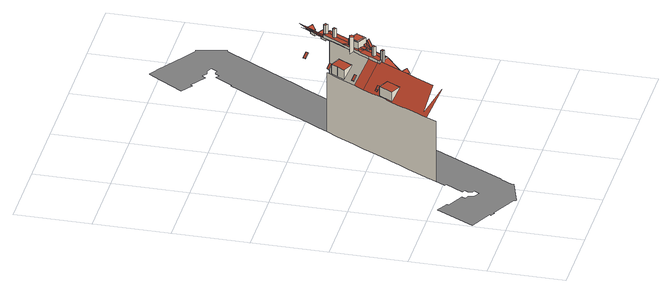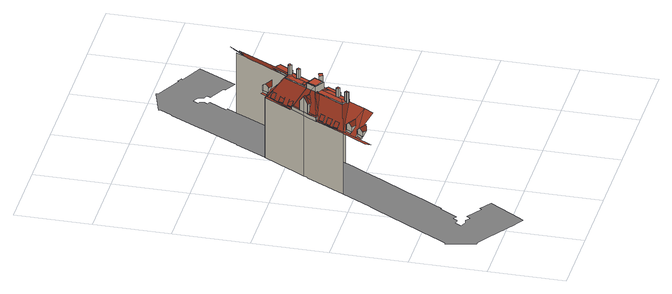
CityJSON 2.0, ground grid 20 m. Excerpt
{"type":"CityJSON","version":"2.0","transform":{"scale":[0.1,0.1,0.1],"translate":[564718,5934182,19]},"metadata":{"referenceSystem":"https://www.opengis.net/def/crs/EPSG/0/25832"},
"CityObjects":{
"building1":{"type":"Building","attributes":{"Grundfläche 2D":"1401.666564","Grundhöhe NN":"19.323"},"children":["building1-1","building1-2","building1-3","building1-4","building1-5","building1-6","building1-7","building1-8","building1-9","building1-10","building1-11","building1-12","building1-13","building1-14","building1-15","building1-16","building1-17","building1-18","building1-19","building1-20","building1-21","building1-22","building1-23"],"geometry":[{"type":"MultiSurface","lod":"3","boundaries":[[[0,1,2]],[[3,4,0,2,5,6,7,8]],[[9,10,11,12,13,14,15,16,17,18,19,20,21,22,23,24,25,26,27,28,29,30,31,32,33,34,35],[3,8,36,37,38,39,40,1,0,4]],[[39,1,40]],[[38,37,36,7,6,5,2,1,39]],[[7,36,8]],[[41,42,43,44,45,46,47,48,49,50,51,52,53,54,55,27,26,25,24,23,22,21,20,19,18,17,16,56,57,58,59,60,61,62,63]],[[13,12,64,65]],[[15,66,67,68,56,16]],[[13,65,69,70,15,14]],[[64,12,11]],[[71,72,73,74]],[[75,64,11,76]],[[77,78,79,71,74]],[[72,80,81,82,10,82,83]],[[84,10,82,81,80,85,86]],[[64,75,87,88,89,90,91,92,93,94,95,65]],[[72,71,79]],[[96,97,91,90]],[[72,79,80]],[[98,80,79]],[[68,67,66,15,70,99,100]],[[98,101,102,80]],[[102,85,80]],[[101,98,103,104]],[[105,106,107,108]],[[109,110,111,112,113,100,99,70,69,65,95,94,93],[114,115,116,117]],[[108,118,119,105]],[[107,106,120,121]],[[120,122,123,121]],[[124,125,126,111,110,109,93,92,91],[127,128,129,130,131]],[[132,122,120,106,105,119,133]],[[134,135,136,137,138,139,140,141,142,143,144,145,146,147,54,53,52,51,50,49,48,47,46,45,44,43,42,41,63,62,148,149,150,151,152,153,154,155,156,157,158,159,160,161,162,163,164,165,166,167,168,169,170,171,172,173,174,175,176,177,178,179,180,181,182,183,184,185,186,187,188,189,190,191,192,193,194,195,196,197,198,199,200,104,103,201,202,203,204,205,206,207,208,209,210,211,212,213,214,215,216,217,218,219,220,221,222,223,224,225]],[[226,227,228,102,101]],[[229,230,231,232,233,234,235,68,100,113,112,236]],[[237,133,132,133,119,118,238]],[[91,97,239,125,124]],[[112,111,240]],[[123,122,132]],[[240,111,126]],[[241,236,229,236,112,240,242]],[[243,244,245,85,102,246,247,248,249,250]],[[251,102,228]],[[246,102,251,252]],[[199,198,253,251,228,227,226,101,104,200]],[[254,255,256,257,258,239,97,96,76,11,10,84,86,85,245,259,260,261,262,263,264,265]],[[266,259,245]],[[267,268,269,270,271,272,273,274,275]],[[266,245,276]],[[277,278,244,243,250]],[[276,245,244,278]],[[250,249,277]],[[279,280,281,277,249,248]],[[246,252,251,281,280,279,248,247]],[[282,274,273]],[[283,284,285,278,277,286,287,288,289,290,291,292]],[[286,277,281,293,294]],[[285,284,295]],[[261,260,296,297,262]],[[298,293,281,251,253]],[[299,262,297]],[[300,301,302,303,304,305,267,275,274,306,307]],[[308,309,262,299,310]],[[285,295,311,312,313,314,315,316,317,309,308,318]],[[262,309,319]],[[320,298,253,321,322,323,324,325,326,327]],[[319,309,317,328,329]],[[330,317,316,331]],[[317,330,326]],[[332,333,282,334,335,336]],[[337,338,339,306,274,282,333,332],[340,341,342,343]],[[325,317,326]],[[335,334,256,255]],[[344,328,317]],[[196,195,194,345,346,324,323,322,321,253,198,197]],[[328,344,347,348,349,263,262,319,329]],[[350,347,344,317,351]],[[347,350,351,352,348]],[[353,307,306,354]],[[354,306,339,338,355]],[[351,317,325]],[[354,356,353]],[[357,352,351]],[[354,355,265,356]],[[324,357,351,325]],[[356,265,358]],[[254,265,356,265]],[[359,360,361,338,337,332,336,335]],[[359,335,255,254]],[[352,349,348]],[[349,362,358,265,264,263]],[[346,345,349,324]],[[352,357,349]],[[357,324,349]],[[363,356,358,362,364,365,366]],[[364,367,365]],[[345,368,362,349]],[[367,369,370,365]],[[368,345,194,193]],[[371,366,372]],[[367,364,373,369]],[[369,373,370]],[[374,372,375,372,366,365,370,373]],[[374,376,372]],[[368,377,378,379,380,381,382,374,373,364,362]],[[376,383,384,372]],[[374,382,383,376]],[[382,384,383]]],"semantics":{"surfaces":[{"type":"WallSurface"},{"type":"RoofSurface"},{"type":"GroundSurface"}],"values":[0,0,1,0,1,0,0,0,1,0,0,0,0,1,1,1,1,0,0,1,1,0,1,1,0,0,1,0,0,0,1,1,2,1,0,0,0,1,0,1,1,1,1,1,0,1,0,1,1,1,1,1,1,0,1,1,1,1,1,0,0,0,1,1,1,0,1,1,1,1,1,1,0,1,0,1,1,0,0,1,1,0,0,0,0,1,1,1,0,1,1,1,1,1,1,0,1,0,0,1,1,0,1,0,1,0,1,0]}}]},
"building1-1":{"type":"BuildingInstallation","parents":["building1"],"geometry":[{"type":"MultiSurface","lod":"3","boundaries":[[[385,386,387,388,389]],[[390,391,385,389]],[[392,386,385,391]],[[392,393,387,386]],[[393,394,390,389,388,387]]],"semantics":{"surfaces":[{"type":"RoofSurface"},{"type":"WallSurface"}],"values":[0,1,1,1,1]}}]},
"building1-2":{"type":"BuildingInstallation","parents":["building1"],"geometry":[{"type":"MultiSurface","lod":"3","boundaries":[[[395,396,397,398]],[[399,400,395,398,401,402]],[[403,404,405,402,401,406]],[[407,403,406]],[[408,73,398,397]],[[73,72,409,407,406,401,398]],[[403,407,409,83,404]],[[397,396,408]]],"semantics":{"surfaces":[{"type":"RoofSurface"},{"type":"WallSurface"}],"values":[0,0,0,0,1,1,1,1]}}]},
"building1-3":{"type":"BuildingInstallation","parents":["building1"],"geometry":[{"type":"MultiSurface","lod":"3","boundaries":[[[410,411,412,413]],[[414,415,411,410]],[[410,413,416,414]],[[417,412,411,415]],[[417,416,413,412]]],"semantics":{"surfaces":[{"type":"RoofSurface"},{"type":"WallSurface"}],"values":[0,1,1,1,1]}}]},
"building1-4":{"type":"BuildingInstallation","parents":["building1"],"geometry":[{"type":"MultiSurface","lod":"3","boundaries":[[[418,419,420,421,422,423,424,425,426,427]],[[420,419,87,75]],[[84,82,428,423,422,421,420,75,76]],[[81,429,425,424,423,428]],[[429,86,96,90,89,418,427,426,425]],[[87,419,418,89,88]]],"semantics":{"surfaces":[{"type":"RoofSurface"},{"type":"WallSurface"}],"values":[0,1,1,1,1,1]}}]},
"building1-5":{"type":"BuildingInstallation","parents":["building1"],"geometry":[{"type":"MultiSurface","lod":"3","boundaries":[[[430,431,432,433]],[[432,114,117,433]],[[430,433,117,116]],[[431,430,116,115]],[[432,431,115,114]]],"semantics":{"surfaces":[{"type":"RoofSurface"},{"type":"WallSurface"}],"values":[0,1,1,1,1]}}]},
"building1-6":{"type":"BuildingInstallation","parents":["building1"],"geometry":[{"type":"MultiSurface","lod":"3","boundaries":[[[434,435,436,437]],[[437,436,438,439]],[[434,437,439,440]],[[435,434,440,441]],[[436,435,441,438]]],"semantics":{"surfaces":[{"type":"RoofSurface"},{"type":"WallSurface"}],"values":[0,1,1,1,1]}}]},
"building1-7":{"type":"BuildingInstallation","parents":["building1"],"geometry":[{"type":"MultiSurface","lod":"3","boundaries":[[[442,443,444,445]],[[445,444,446,447]],[[442,445,447,448]],[[443,442,448,449]],[[444,443,449,446]]],"semantics":{"surfaces":[{"type":"RoofSurface"},{"type":"WallSurface"}],"values":[0,1,1,1,1]}}]},
"building1-8":{"type":"BuildingInstallation","parents":["building1"],"geometry":[{"type":"MultiSurface","lod":"3","boundaries":[[[450,451,452,453]],[[129,451,450,130]],[[131,453,452,128,127]],[[450,453,131,130]],[[452,451,129,128]]],"semantics":{"surfaces":[{"type":"RoofSurface"},{"type":"WallSurface"}],"values":[0,1,1,1,1]}}]},
"building1-9":{"type":"BuildingInstallation","parents":["building1"],"geometry":[{"type":"MultiSurface","lod":"3","boundaries":[[[454,455,456,457]],[[456,455,458,459]],[[454,457,460,461]],[[461,458,455,454]],[[459,460,457,456]]],"semantics":{"surfaces":[{"type":"RoofSurface"},{"type":"WallSurface"}],"values":[0,1,1,1,1]}}]},
"building1-10":{"type":"BuildingInstallation","parents":["building1"],"geometry":[{"type":"MultiSurface","lod":"3","boundaries":[[[462,463,464,465]],[[465,464,466,467]],[[462,465,467,468]],[[463,462,468,469]],[[464,463,469,466]]],"semantics":{"surfaces":[{"type":"RoofSurface"},{"type":"WallSurface"}],"values":[0,1,1,1,1]}}]},
"building1-11":{"type":"BuildingInstallation","parents":["building1"],"geometry":[{"type":"MultiSurface","lod":"3","boundaries":[[[470,471,472,473,474,475,476,477,478]],[[479,480,230,229,236,474,473,472]],[[242,481,482,476,475,474,236,241]],[[271,270,269,478,477,476,482,483]],[[471,470,478,269,268,267,305,479,472]]],"semantics":{"surfaces":[{"type":"RoofSurface"},{"type":"WallSurface"}],"values":[0,1,1,1,1]}}]},
"building1-12":{"type":"BuildingInstallation","parents":["building1"],"geometry":[{"type":"MultiSurface","lod":"3","boundaries":[[[484,485,486,487,483,482,481,488,489,490],[491,492,493,494,495,496,497]],[[273,272,271,483,487,486]],[[242,240,488,481]],[[259,266,276,278,490,489,488,240,126,125,239]],[[484,490,278,285]],[[485,484,285,318,308]],[[308,310,485]],[[273,486,485,310,299,297,261,256,334,282]]],"semantics":{"surfaces":[{"type":"RoofSurface"},{"type":"WallSurface"}],"values":[0,1,1,1,1,1,1,1]}}]},
"building1-13":{"type":"BuildingInstallation","parents":["building1"],"geometry":[{"type":"MultiSurface","lod":"3","boundaries":[[[498,499,500,501,502,503,504]],[[499,498,491,497]],[[500,499,497,496]],[[501,500,496,495]],[[494,493,503,502,501,495]],[[504,503,493,492]],[[498,504,492,491]]],"semantics":{"surfaces":[{"type":"RoofSurface"},{"type":"WallSurface"}],"values":[0,1,1,1,1,1,1]}}]},
"building1-14":{"type":"BuildingInstallation","parents":["building1"],"geometry":[{"type":"MultiSurface","lod":"3","boundaries":[[[283,292,291,505,506]],[[291,290,505]],[[295,506,507]],[[295,284,506]],[[284,283,506]],[[313,312,507,508]],[[507,312,311,295]],[[314,313,508]],[[290,289,505]]],"semantics":{"surfaces":[{"type":"RoofSurface"},{"type":"WallSurface"}],"values":[0,0,0,0,0,0,0,1,1]}}]},
"building1-15":{"type":"BuildingInstallation","parents":["building1"],"geometry":[{"type":"MultiSurface","lod":"3","boundaries":[[[509,510,511,512,513,514,515]],[[516,517,518,519,520,521,514,513]],[[522,523,517]],[[523,518,517]],[[293,298,513,512]],[[298,320,327,326,522,517,516,513]],[[523,522,326,330]],[[518,523,330,331]],[[315,520,519,518,331,316]],[[315,314,508,507,506,505,289,288,509,515,514,521,520]],[[294,293,512,511,510,509,288,287]],[[287,286,294]]],"semantics":{"surfaces":[{"type":"RoofSurface"},{"type":"WallSurface"}],"values":[0,0,0,0,1,1,1,1,1,1,1,1]}}]},
"building1-16":{"type":"BuildingInstallation","parents":["building1"],"geometry":[{"type":"MultiSurface","lod":"3","boundaries":[[[524,525,526,527,528,529]],[[530,526,525,524,531,532]],[[533,529,528,527,534,535]],[[524,529,533,531]],[[527,526,530,534]]],"semantics":{"surfaces":[{"type":"RoofSurface"},{"type":"WallSurface"}],"values":[0,1,1,1,1]}}]},
"building1-17":{"type":"BuildingInstallation","parents":["building1"],"geometry":[{"type":"MultiSurface","lod":"3","boundaries":[[[536,537,538,539]],[[539,538,342,341]],[[536,539,341,340]],[[537,536,340,343]],[[538,537,343,342]]],"semantics":{"surfaces":[{"type":"RoofSurface"},{"type":"WallSurface"}],"values":[0,1,1,1,1]}}]},
"building1-18":{"type":"BuildingInstallation","parents":["building1"],"geometry":[{"type":"MultiSurface","lod":"3","boundaries":[[[540,541,542,543,544,545,546]],[[358,265,355,338,544,543,542]],[[360,545,544,338,361]],[[360,359,540,546,545]],[[359,254,264]],[[359,264,540]],[[541,540,264,547]],[[541,547,358,542]]],"semantics":{"surfaces":[{"type":"RoofSurface"},{"type":"WallSurface"}],"values":[0,1,1,1,1,1,1,1]}}]},
"building1-19":{"type":"BuildingInstallation","parents":["building1"],"geometry":[{"type":"MultiSurface","lod":"3","boundaries":[[[548,549,550,551]],[[551,550,552,553]],[[548,551,553,554]],[[549,548,554,555]],[[550,549,555,552]]],"semantics":{"surfaces":[{"type":"RoofSurface"},{"type":"WallSurface"}],"values":[0,1,1,1,1]}}]},
"building1-20":{"type":"BuildingInstallation","parents":["building1"],"geometry":[{"type":"MultiSurface","lod":"3","boundaries":[[[556,557,558,559,560]],[[561,562,557,556,560]],[[562,563,558,557]],[[564,559,558,563]],[[564,561,560,559]]],"semantics":{"surfaces":[{"type":"RoofSurface"},{"type":"WallSurface"}],"values":[0,1,1,1,1]}}]},
"building1-21":{"type":"BuildingInstallation","parents":["building1"],"geometry":[{"type":"MultiSurface","lod":"3","boundaries":[[[565,566,567,568,569]],[[570,571,572,566,565,569]],[[572,573,567,566]],[[573,574,568,567]],[[574,570,569,568]]],"semantics":{"surfaces":[{"type":"RoofSurface"},{"type":"WallSurface"}],"values":[0,1,1,1,1]}}]},
"building1-22":{"type":"BuildingInstallation","parents":["building1"],"geometry":[{"type":"MultiSurface","lod":"3","boundaries":[[[575,576,577]],[[578,579,580,581,576,575]],[[582,583,584,585,586,587,579,578,588]],[[589,365,575,577]],[[365,370,588,578,575]],[[370,582,588]],[[370,590,583,582]],[[584,583,590]],[[576,581,589,577]]],"semantics":{"surfaces":[{"type":"RoofSurface"},{"type":"WallSurface"}],"values":[0,0,0,1,1,1,1,1,1]}}]},
"building1-23":{"type":"BuildingInstallation","parents":["building1"],"geometry":[{"type":"MultiSurface","lod":"3","boundaries":[[[591,592,593]],[[594,595,596,597,598,592,591]],[[599,595,594,600,601,602]],[[603,601,600]],[[375,372,591,593]],[[372,384,604,603,600,594,591]],[[601,603,604,602]],[[592,598,375,593]]],"semantics":{"surfaces":[{"type":"RoofSurface"},{"type":"WallSurface"}],"values":[0,0,0,0,1,1,1,1]}}]}
},
"vertices":[
[265,350,175],[290,336,203],[265,350,200],[267,354,175],[267,353,175],[267,353,200],[267,354,200],[286,387,200],[286,387,175],[344,379,230],[355,398,230],[355,399,230],[355,399,229],[352,401,225],[352,402,225],[355,407,225],[308,433,172],[294,407,172],[293,405,172],[290,398,172],[280,380,173],[265,354,173],[253,332,173],[250,325,173],[237,302,174],[223,276,174],[217,265,174],[209,250,175],[259,223,230],[228,253,189],[220,261,178],[273,249,230],[287,275,230],[301,301,230],[315,327,230],[330,353,230],[310,373,203],[300,354,203],[299,354,203],[296,347,203],[292,340,203],[352,511,3],[341,492,3],[337,485,3],[331,473,3],[323,459,3],[308,433,3],[293,405,3],[280,380,3],[265,354,3],[250,325,3],[237,302,3],[223,276,3],[209,250,3],[194,223,3],[194,223,175],[323,459,172],[331,473,172],[341,492,172],[352,511,172],[367,537,172],[368,539,172],[368,539,3],[367,537,3],[355,399,233],[352,401,233],[363,423,225],[364,424,225],[369,433,225],[352,402,233],[355,407,233],[379,345,178],[379,345,184],[371,331,184],[371,331,178],[357,398,233],[357,398,230],[377,328,178],[377,327,178],[385,342,178],[387,346,178],[357,394,226],[356,396,228],[377,349,188],[356,397,230],[376,386,230],[362,394,230],[359,402,234],[361,401,234],[365,398,234],[363,395,233],[375,388,233],[371,400,234],[369,404,234],[364,403,234],[354,402,233],[363,395,230],[375,388,230],[388,341,176],[364,424,233],[369,433,233],[389,340,176],[388,345,178],[388,341,3],[389,340,3],[343,491,200],[354,509,200],[354,509,174],[343,491,174],[377,417,234],[380,423,234],[394,449,234],[384,459,233],[383,458,233],[373,427,234],[379,424,234],[375,417,234],[370,421,234],[367,476,202],[367,476,203],[354,510,200],[354,510,174],[364,527,200],[364,527,174],[402,436,233],[414,458,233],[403,464,234],[395,447,234],[396,448,234],[405,444,233],[401,437,233],[392,441,234],[388,513,203],[380,499,203],[94,171,3],[91,166,3],[137,143,3],[132,133,3],[142,129,3],[145,115,3],[164,105,3],[171,120,3],[167,122,3],[164,134,3],[169,143,3],[160,147,3],[186,194,3],[180,197,3],[381,563,3],[396,589,3],[410,614,3],[425,640,3],[440,666,3],[455,692,3],[470,718,3],[485,744,3],[500,769,3],[515,795,3],[530,821,3],[533,819,3],[560,865,3],[570,859,3],[577,871,3],[582,872,3],[590,868,3],[600,886,3],[584,894,3],[572,891,3],[559,900,3],[553,890,3],[511,918,3],[510,918,3],[508,913,3],[477,933,3],[477,934,3],[478,935,3],[533,1020,3],[534,1021,3],[538,1028,3],[539,1029,3],[562,1014,3],[563,1016,3],[640,964,3],[672,944,3],[676,945,3],[677,941,3],[694,868,3],[690,867,3],[672,837,3],[671,835,3],[571,663,3],[562,648,3],[561,646,3],[515,568,3],[516,567,3],[460,465,3],[459,464,3],[453,454,3],[453,453,3],[432,417,3],[431,414,3],[344,259,3],[342,256,3],[336,245,3],[330,233,3],[326,226,3],[285,151,3],[286,150,3],[242,69,3],[241,69,3],[223,37,3],[224,32,3],[151,9,3],[149,14,3],[80,50,3],[78,47,3],[77,48,3],[76,49,3],[75,49,3],[73,50,3],[71,51,3],[69,52,3],[67,53,3],[69,56,3],[9,87,3],[62,188,3],[417,389,176],[424,402,176],[431,414,176],[395,479,233],[395,479,226],[395,478,226],[394,477,226],[384,459,225],[383,458,225],[370,434,225],[395,478,233],[376,492,202],[371,483,202],[414,458,230],[396,468,233],[396,478,233],[402,480,233],[418,443,213],[418,443,214],[413,454,230],[429,419,178],[429,419,179],[425,421,186],[426,425,188],[421,437,205],[432,417,176],[431,417,177],[453,453,176],[456,562,230],[469,555,230],[429,484,230],[410,495,230],[396,468,230],[415,457,230],[417,460,230],[430,484,230],[432,488,230],[470,555,230],[457,563,230],[451,566,230],[415,457,237],[401,490,233],[402,490,233],[403,490,233],[404,486,233],[404,484,233],[406,488,233],[410,495,233],[413,511,233],[402,491,233],[418,456,237],[431,422,188],[423,453,237],[429,419,186],[431,417,186],[432,417,186],[418,490,234],[435,456,217],[434,464,227],[430,466,237],[443,443,188],[442,443,188],[441,443,192],[442,446,192],[435,450,210],[435,451,211],[435,454,215],[446,441,186],[445,441,186],[434,464,228],[434,479,220],[433,482,224],[453,453,186],[433,482,238],[442,562,225],[427,536,226],[413,511,226],[405,497,226],[402,491,226],[401,490,226],[445,568,233],[445,568,225],[437,479,238],[438,479,237],[437,480,237],[443,469,216],[443,469,215],[447,470,210],[454,466,192],[455,468,192],[456,467,188],[468,488,188],[435,477,238],[453,490,201],[453,454,186],[453,454,176],[459,464,176],[460,465,176],[473,489,176],[473,489,186],[460,465,186],[459,464,186],[462,491,189],[454,490,200],[459,465,186],[459,466,186],[451,550,234],[444,538,234],[429,484,233],[469,555,233],[456,551,234],[449,556,234],[448,561,234],[446,566,233],[440,532,234],[434,536,234],[437,542,234],[443,539,234],[462,491,188],[516,567,176],[476,494,176],[465,493,186],[470,491,178],[511,566,178],[470,491,186],[472,490,186],[472,490,177],[449,567,229],[449,567,233],[451,566,233],[449,567,230],[472,490,176],[451,567,228],[456,562,233],[454,557,234],[452,558,234],[510,566,178],[460,586,230],[513,572,178],[508,575,184],[475,612,230],[508,575,178],[515,568,176],[516,589,178],[516,589,184],[490,638,230],[525,606,185],[521,586,178],[531,603,178],[525,605,185],[525,606,178],[525,584,176],[534,601,176],[553,632,176],[558,648,178],[549,634,178],[539,617,178],[533,620,178],[533,620,185],
[299,402,179],[295,395,179],[304,390,190],[306,393,190],[308,397,190],[308,397,189],[299,402,178],[295,395,178],[304,390,189],[306,393,189],
[358,337,198],[359,336,197],[370,329,197],[371,331,199],[356,347,205],[357,343,202],[376,338,207],[355,350,207],[377,349,197],[369,354,197],[360,351,203],[379,345,200],[381,347,197],[370,329,184],[381,347,184],
[346,465,190],[336,470,179],[333,463,179],[342,458,190],[346,465,189],[336,470,178],[342,458,189],[333,463,178],
[365,398,260],[359,402,260],[357,398,260],[356,397,260],[356,396,260],[355,395,260],[357,394,260],[361,392,260],[362,394,260],[363,395,260],[355,395,228],[361,392,226],
[375,417,260],[379,424,260],[373,427,260],[370,421,260],
[393,355,180],[400,367,180],[393,371,193],[386,359,193],[393,371,192],[386,359,192],[393,355,179],[400,367,179],
[407,379,180],[413,391,180],[406,395,193],[399,383,193],[406,395,192],[399,383,192],[407,379,179],[413,391,179],
[401,437,234],[405,444,234],[396,448,236],[392,441,236],
[373,535,179],[383,530,190],[387,537,190],[377,542,179],[383,530,189],[387,537,189],[377,542,178],[373,535,178],
[420,404,180],[427,416,180],[420,420,193],[413,408,193],[420,420,192],[413,408,192],[420,404,179],[427,416,179],
[402,490,266],[400,489,266],[392,487,266],[395,479,266],[395,478,266],[396,478,266],[405,481,266],[404,486,266],[403,490,266],[392,487,219],[395,479,225],[402,480,252],[405,481,252],[404,484,252],
[435,477,252],[437,480,252],[410,495,252],[406,488,252],[396,468,252],[414,458,252],[423,453,252],[411,491,252],[429,481,252],[434,479,252],[433,478,252],[422,457,252],[417,460,252],[399,469,252],
[411,491,254],[399,469,254],[417,460,254],[422,457,254],[433,478,254],[434,479,254],[429,481,254],
[442,446,210],[448,456,226],[448,457,228],[454,466,210],
[441,443,212],[442,443,212],[445,441,212],[446,441,212],[453,453,231],[448,456,231],[442,446,216],[453,454,230],[459,464,214],[459,466,212],[456,467,212],[455,468,212],[448,457,230],[460,465,212],[459,465,212],
[421,599,190],[422,601,190],[425,606,190],[415,611,179],[412,605,179],[411,604,179],[425,606,189],[421,599,189],[422,601,189],[411,604,178],[415,611,178],[412,605,178],
[440,532,258],[443,539,258],[437,542,258],[434,536,258],
[457,563,258],[457,564,258],[451,567,258],[451,566,258],[448,561,258],[454,557,258],[456,562,258],[457,564,228],
[472,496,180],[479,508,180],[471,512,193],[465,500,193],[471,512,192],[465,500,192],[472,496,179],[479,508,179],
[486,532,189],[483,533,193],[477,521,193],[484,517,180],[491,529,180],[491,529,179],[483,533,192],[477,521,192],[484,517,179],
[500,551,183],[495,554,193],[488,542,193],[495,538,180],[502,550,180],[502,550,179],[500,551,182],[495,554,192],[488,542,192],[495,538,179],
[508,575,199],[500,577,197],[507,573,197],[512,582,207],[492,594,207],[493,587,202],[495,580,197],[516,589,199],[517,591,197],[505,598,197],[504,597,198],[496,595,204],[493,594,206],[516,589,200],[507,573,184],[517,591,184],
[525,606,198],[522,606,197],[525,605,197],[530,614,207],[510,625,207],[511,622,205],[512,617,201],[513,612,197],[517,627,202],[533,620,200],[529,627,197],[524,629,197],[535,623,197],[535,623,185]
]}
